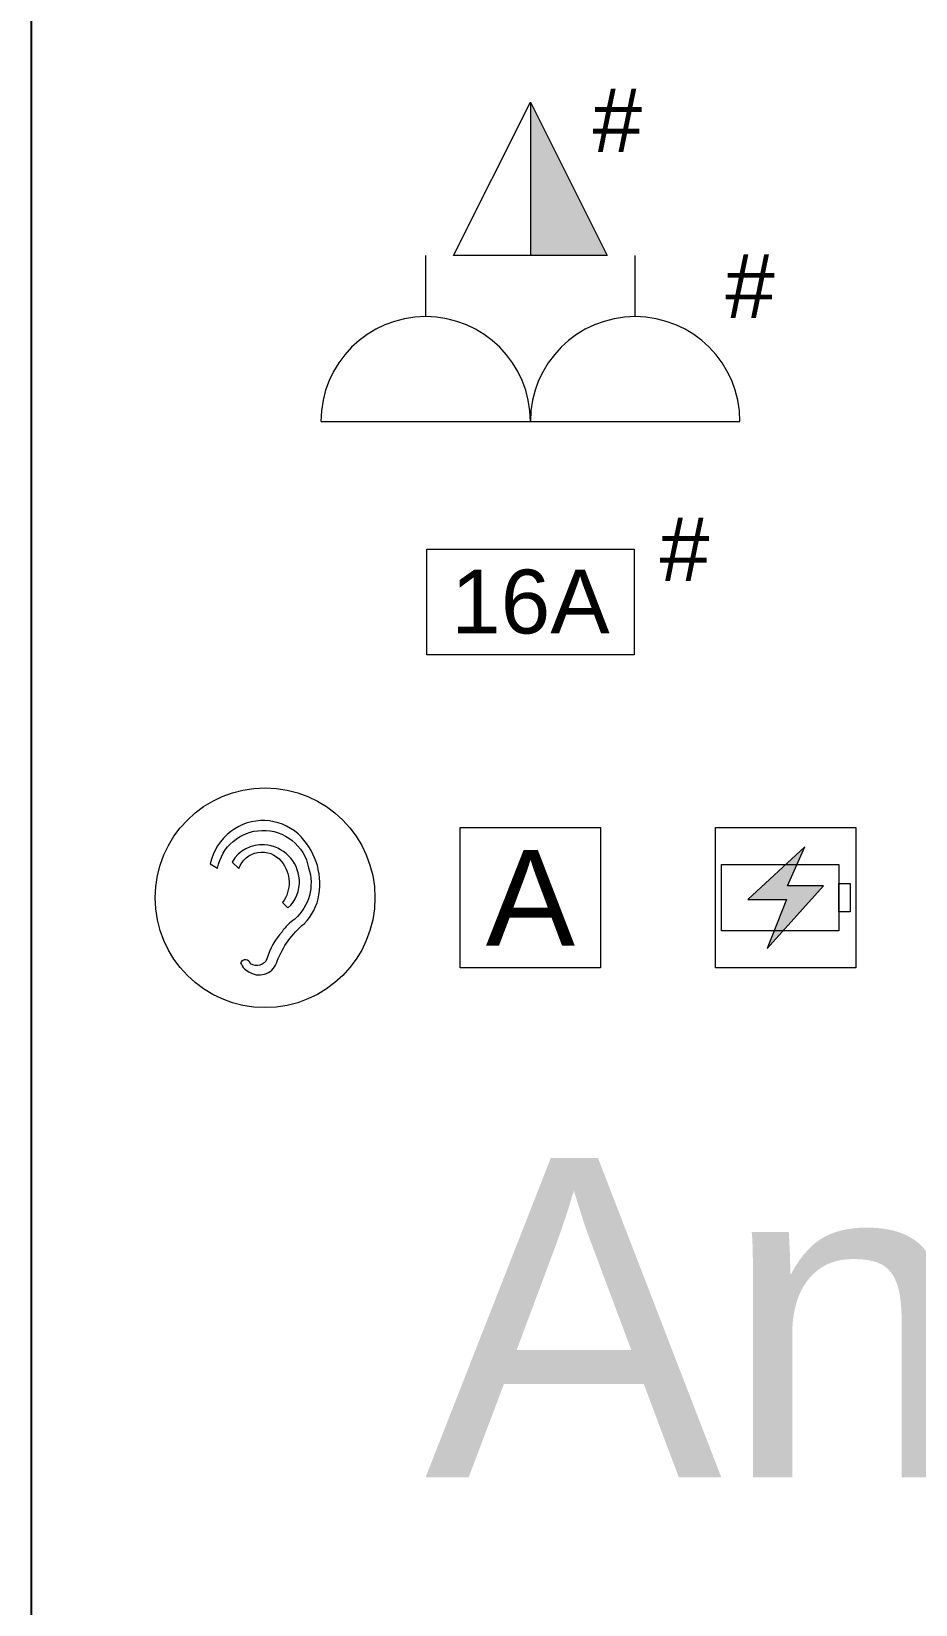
# Model space of a CAD drawing. Header units: millimetres. Extents: x -71336 to -35435, y -26189 to 22712.
# Drawn here: x -71111 to -69726, y -3258 to -794 of the extents above; entities that cross this region are included whole.
import ezdxf
from ezdxf.enums import TextEntityAlignment as Align

# ---------------------------------------------------------------- set-up
doc = ezdxf.new("R2010")
doc.units = ezdxf.units.MM
doc.linetypes.add('DASHED', pattern=[0.75, 0.5, -0.25])
doc.layers.add('SC - Annotation', color=7, linetype='DASHED')
doc.layers.add('SC - Layout', color=252, linetype='Continuous')
doc.layers.add('SC - Containment LL', color=5, linetype='Continuous', lineweight=13)
doc.layers.add('SC - Equipment', color=7, linetype='Continuous', lineweight=13)
doc.styles.add('ARIAL', font='arial.ttf')
doc.styles.add('CBRE', font='arial.ttf')
doc.styles.add('STYLE1', font='arial.ttf', dxfattribs={"height": 50})

# ---------------------------------------------------------------- blocks, each defined once
blk = doc.blocks.new('LOW LEVEL DATA SYMBOL')
at = {"layer": 'SC - Containment LL'}
blk.add_hatch(color=256, dxfattribs=at).paths.add_polyline_path([(120.3, 0), (0, 240.5), (0, 0)])
blk.add_line((0, 240.5), (0, 0), dxfattribs=at)
blk.add_lwpolyline([(0, 240.5), (0, 240.5), (120.3, 0), (-120.3, 0)], close=True, dxfattribs=at)
blk = doc.blocks.new('LOW LEVEL DSSO')
at = {"layer": 'SC - Containment LL'}
for p, q in [((-164.1, 164.1), (-164.1, 259.8)), ((164.1, 164.1), (164.1, 259.8)), ((-328.1, 0), (328.1, 0))]:
    blk.add_line(p, q, dxfattribs=at)
for centre in [(-164.1, 0), (164.1, 0)]:
    blk.add_arc(centre, 164.1, 0, 180, dxfattribs=at)
blk = doc.blocks.new('*U89')
at = {"layer": 'SC - Containment LL'}
for name, p in [('LOW LEVEL DATA SYMBOL', (0, 259.8)), ('LOW LEVEL DSSO', (0, 0))]:
    blk.add_blockref(name, p, dxfattribs=at)
at = {"layer": 'SC - Containment LL', "ltscale": 5, "style": 'CBRE'}
for tag, p in [('DATA', (97.2, 471.9)), ('POWER', (305.1, 212.1))]:
    blk.add_attdef(tag, text='', height=100, dxfattribs=at).set_placement(p, align=Align.MIDDLE_LEFT)
blk = doc.blocks.new('*U94')
at = {"layer": 'SC - Containment LL', "ltscale": 5}
blk.add_lwpolyline([(-162.5, 165.9), (162.5, 165.9), (162.5, 0), (-162.5, 0)], close=True, dxfattribs=at)
at = {"layer": 'SC - Containment LL', "ltscale": 5, "insert": (0, 83), "char_height": 100, "attachment_point": 5, "style": 'ARIAL'}
blk.add_mtext_dynamic_manual_height_columns('16A', width=703.176, gutter_width=500, heights=[0], dxfattribs=at)
at = {"layer": 'SC - Containment LL', "ltscale": 5, "style": 'ARIAL'}
blk.add_attdef('POWER', text='', height=100, dxfattribs=at).set_placement((202.5, 165.9), align=Align.MIDDLE_LEFT)
blk = doc.blocks.new('AV CONNECTION PLATE')
at = {"layer": 'SC - Equipment', "color": 6, "linetype": 'ByBlock'}
blk.add_lwpolyline([(-110, 110), (110, 110), (110, -110), (-110, -110)], close=True, dxfattribs=at)
at = {"layer": 'SC - Equipment', "color": 6, "linetype": 'ByBlock', "style": 'STYLE1'}
blk.add_text('A', height=150, dxfattribs=at).set_placement((0, 0), align=Align.MIDDLE_CENTER)
blk = doc.blocks.new('CHARGING STATION')
at = {"layer": 'SC - Equipment', "ltscale": 5, "transparency": 33554495}
h = blk.add_hatch(color=6, dxfattribs=at)
h.dxf.hatch_style = 1
h.paths.add_polyline_path([(30.1, 79.6), (-59.2, -2.8), (1.2, -2.8), (-29.1, -79.6), (59.2, 18.6), (2.6, 18.6)])
at = {"layer": 'SC - Equipment', "color": 6}
for points in [[(-110, 110), (110, 110), (110, -110), (-110, -110)], [(-100.7, 51.9), (83.1, 51.9), (83.1, -51.9), (-100.7, -51.9)], [(83.1, 22.1), (100.7, 22.1), (100.7, -22.1), (83.1, -22.1)]]:
    blk.add_lwpolyline(points, close=True, dxfattribs=at)
blk.add_lwpolyline([(30.1, 79.6), (-59.2, -2.8), (1.2, -2.8), (-29.1, -79.6), (59.2, 18.6), (2.6, 18.6), (30.1, 79.6)], dxfattribs=at)
blk = doc.blocks.new('LOW SPILL INDUCTION LOOP')
at = {"layer": 'SC - Equipment', "color": 6, "linetype": 'Continuous'}
for points in [[(-85.8, 53), (-74.3, 46.4, -0.354399), (-5, 105.5, -0.371137), (68.2, 46.8, -0.298402), (46.7, -33.4, 0.114342), (26.6, -53.5, 0.126728), (3, -95.9, -0.466669), (-22.6, -103.3, 0.67766), (-38.3, -101.9, 0.198482), (-23.2, -117.3, 0.483663), (19, -99.5, -0.131686), (61.3, -40.6, 0.162319), (84.4, 4.8, 0.25113), (51.6, 100, 0.36085), (-53.5, 103.8, 0.187581), (-85.8, 53, 9.916234)], [(27.4, -7.5), (35.8, -16, 0.225661), (53.7, 28.2, 0.377629), (-0.9, 82.8, 0.295989), (-51.7, 55.9), (-41.2, 45.7, -0.590045), (25.4, 57.1, -0.345903), (27.4, -7.5, -0.395891)]]:
    blk.add_lwpolyline(points, format="xyb", dxfattribs=at)
blk.add_circle((0, 0), 172.1, dxfattribs=at)

msp = doc.modelspace()

# ---------------------------------------------------------------- linework, layer by layer
at = {"layer": 'SC - Layout'}
msp.add_lwpolyline([(-71111.023, 5156.741), (-54485.835, 5156.741), (-54485.835, -5688.854), (-71111.023, -5688.854)], close=True, dxfattribs=at)

# ---------------------------------------------------------------- block references
at = {"layer": 'SC - Containment LL'}
for name, p, values in [('*U89', (-70329.312, -1404.318), {'DATA': '#', 'POWER': '#'}), ('*U94', (-70329.312, -1770.264), {'POWER': '#'})]:
    msp.add_blockref(name, p, dxfattribs=at).add_auto_attribs(values)
at = {"layer": 'SC - Equipment'}
for name, p in [('LOW SPILL INDUCTION LOOP', (-70745.023, -2150.544)), ('AV CONNECTION PLATE', (-70329.312, -2150.544)), ('CHARGING STATION', (-69929.312, -2150.544))]:
    msp.add_blockref(name, p, dxfattribs=at)

# ---------------------------------------------------------------- texts
at = {"layer": 'SC - Annotation', "style": 'STYLE1'}
msp.add_text('Annotation (Notes)', height=500, dxfattribs=at).set_placement((-70494.871, -2808.29), align=Align.MIDDLE_LEFT)

doc.saveas('drawing.dxf')
